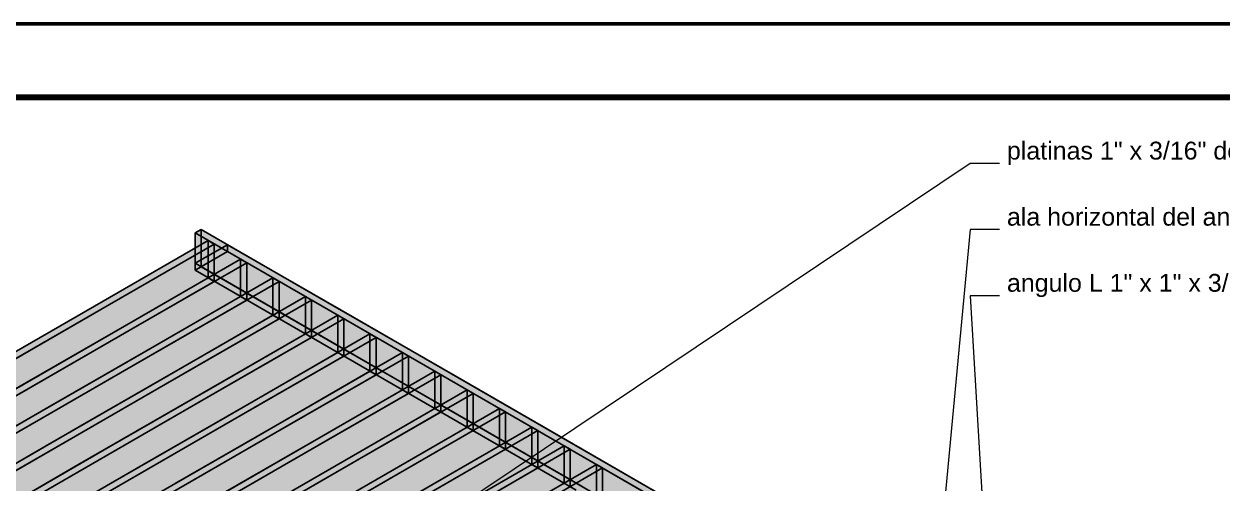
# Model space of a CAD drawing. Header units: metres. Extents: x 0 to 28.4, y 0 to 5.9.
# Drawn here: x 20.823 to 22.453, y 5.315 to 5.94 of the extents above; entities that cross this region are included whole.
import ezdxf

# ---------------------------------------------------------------- set-up
doc = ezdxf.new("R2010")
doc.units = ezdxf.units.M
doc.header["$LTSCALE"] = 0.25
doc.layers.add('ISO-ARISTAS', color=8, linetype='CONTINUOUS')
doc.layers.add('TEXTOS', color=7, linetype='CONTINUOUS')
doc.layers.add('ISO-CONCRETO-SUP', color=254, linetype='CONTINUOUS', true_color=0xe8e8e8)
doc.layers.add('LLAMADAS', color=30, linetype='CONTINUOUS', lineweight=18)
doc.layers.add('MARCO', color=7, linetype='CONTINUOUS', lineweight=50)
doc.styles.get("Standard").update_dxf_attribs({"font": 'arial.ttf'})

msp = doc.modelspace()

# ---------------------------------------------------------------- linework, layer by layer
at = {"layer": 'ISO-ARISTAS', "color": 250}
for p, q in [((21.056, 5.6554), (21.0643, 5.6602)), ((21.056, 5.6554), (21.0643, 5.6602)), ((21.056, 5.6046), (21.056, 5.6554)), ((21.2287, 5.5557), (21.056, 5.6554)), ((21.056, 5.6554), (21.056, 5.6046)), ((21.2287, 5.5557), (21.056, 5.6554)), ((21.0643, 5.6602), (21.0643, 5.6094)), ((21.2369, 5.5605), (21.0643, 5.6602)), ((21.0643, 5.6602), (21.0643, 5.6094)), ((21.0643, 5.6602), (21.2369, 5.5605)), ((20.9193, 5.5558), (21.0739, 5.6451)), ((20.9193, 5.5558), (21.0739, 5.6451)), ((20.9276, 5.5511), (21.0821, 5.6403)), ((21.0821, 5.6403), (20.9276, 5.5511)), ((21.056, 5.6141), (21.1, 5.6395)), ((21.056, 5.6141), (21.1, 5.6395)), ((21.0821, 5.6403), (21.0739, 5.6451)), ((21.0739, 5.6451), (21.0739, 5.5943)), ((21.0739, 5.6451), (21.0739, 5.5943)), ((21.0739, 5.6451), (21.0821, 5.6403)), ((21.0821, 5.5895), (21.0821, 5.6403)), ((21.0821, 5.6403), (21.0821, 5.5895)), ((21.1, 5.6395), (21.1, 5.63)), ((21.2727, 5.5398), (21.1, 5.6395)), ((21.1, 5.6395), (21.1, 5.63)), ((21.1, 5.6395), (21.2727, 5.5398)), ((21.1, 5.63), (21.056, 5.6046)), ((21.056, 5.6046), (21.1, 5.63)), ((21.1, 5.63), (21.2727, 5.5303)), ((21.1, 5.63), (21.2727, 5.5303)), ((20.9633, 5.5304), (21.1179, 5.6197)), ((20.9633, 5.5304), (21.1179, 5.6197)), ((20.9716, 5.5257), (21.1261, 5.6149)), ((21.1261, 5.6149), (20.9716, 5.5257)), ((21.056, 5.6046), (21.056, 5.6141)), ((21.2287, 5.5144), (21.056, 5.6141)), ((21.2287, 5.5144), (21.056, 5.6141)), ((21.056, 5.6141), (21.056, 5.6046)), ((21.0643, 5.6094), (21.056, 5.6046)), ((21.056, 5.6046), (21.0643, 5.6094)), ((21.0643, 5.6094), (21.2369, 5.5097)), ((21.0643, 5.6094), (21.2369, 5.5097)), ((21.1261, 5.6149), (21.1179, 5.6197)), ((21.1179, 5.6197), (21.1179, 5.5689)), ((21.1179, 5.6197), (21.1179, 5.5689)), ((21.1179, 5.6197), (21.1261, 5.6149)), ((21.1261, 5.5641), (21.1261, 5.6149)), ((21.1261, 5.6149), (21.1261, 5.5641)), ((20.9193, 5.505), (21.0739, 5.5943)), ((21.0739, 5.5943), (20.9193, 5.505)), ((21.0821, 5.5895), (20.9276, 5.5003)), ((21.0821, 5.5895), (20.9276, 5.5003)), ((21.0073, 5.505), (21.1619, 5.5943)), ((21.0073, 5.505), (21.1619, 5.5943)), ((21.0155, 5.5003), (21.1701, 5.5895)), ((21.1701, 5.5895), (21.0155, 5.5003)), ((21.2287, 5.5049), (21.056, 5.6046)), ((21.2287, 5.5049), (21.056, 5.6046)), ((21.056, 5.6046), (21.2287, 5.5049)), ((21.056, 5.6046), (21.2287, 5.5049)), ((21.0739, 5.5943), (21.0821, 5.5895)), ((21.0739, 5.5943), (21.0821, 5.5895)), ((21.1701, 5.5895), (21.1619, 5.5943)), ((21.1619, 5.5943), (21.1619, 5.5435)), ((21.1619, 5.5943), (21.1619, 5.5435)), ((21.1619, 5.5943), (21.1701, 5.5895)), ((21.1701, 5.5387), (21.1701, 5.5895)), ((21.1701, 5.5895), (21.1701, 5.5387)), ((20.9633, 5.4796), (21.1179, 5.5689)), ((21.1179, 5.5689), (20.9633, 5.4796)), ((21.1261, 5.5641), (20.9716, 5.4749)), ((21.1261, 5.5641), (20.9716, 5.4749)), ((21.0513, 5.4796), (21.2059, 5.5689)), ((21.0513, 5.4796), (21.2059, 5.5689)), ((21.0595, 5.4749), (21.2141, 5.5641)), ((21.2141, 5.5641), (21.0595, 5.4749)), ((21.1179, 5.5689), (21.1261, 5.5641)), ((21.1179, 5.5689), (21.1261, 5.5641)), ((21.2141, 5.5641), (21.2059, 5.5689)), ((21.2059, 5.5689), (21.2059, 5.5181)), ((21.2059, 5.5689), (21.2059, 5.5181)), ((21.2059, 5.5689), (21.2141, 5.5641)), ((21.2141, 5.5133), (21.2141, 5.5641)), ((21.2141, 5.5641), (21.2141, 5.5133)), ((21.4096, 5.4608), (21.2369, 5.5605)), ((21.2369, 5.5605), (21.4096, 5.4608)), ((20.7647, 5.4666), (20.9193, 5.5558)), ((20.7647, 5.4666), (20.9193, 5.5558)), ((20.773, 5.4618), (20.9276, 5.5511)), ((20.9276, 5.5511), (20.773, 5.4618)), ((21.0073, 5.4542), (21.1619, 5.5435)), ((21.1619, 5.5435), (21.0073, 5.4542)), ((21.0953, 5.4542), (21.2499, 5.5435)), ((21.0953, 5.4542), (21.2499, 5.5435)), ((21.1619, 5.5435), (21.1701, 5.5387)), ((21.1619, 5.5435), (21.1701, 5.5387)), ((21.4014, 5.456), (21.2287, 5.5557)), ((21.4014, 5.456), (21.2287, 5.5557)), ((21.2581, 5.5387), (21.2499, 5.5435)), ((21.2499, 5.5435), (21.2499, 5.4927)), ((21.2499, 5.5435), (21.2499, 5.4927)), ((21.2499, 5.5435), (21.2581, 5.5387)), ((21.4454, 5.4401), (21.2727, 5.5398)), ((21.2727, 5.5398), (21.4454, 5.4401)), ((20.8087, 5.4412), (20.9633, 5.5304)), ((20.8087, 5.4412), (20.9633, 5.5304)), ((20.817, 5.4364), (20.9716, 5.5257)), ((20.9716, 5.5257), (20.817, 5.4364)), ((21.1701, 5.5387), (21.0155, 5.4495)), ((21.1701, 5.5387), (21.0155, 5.4495)), ((21.1035, 5.4495), (21.2581, 5.5387)), ((21.2581, 5.5387), (21.1035, 5.4495)), ((21.2581, 5.4879), (21.2581, 5.5387)), ((21.2581, 5.5387), (21.2581, 5.4879)), ((21.2727, 5.5303), (21.4454, 5.4306)), ((21.2727, 5.5303), (21.4454, 5.4306)), ((21.0513, 5.4288), (21.2059, 5.5181)), ((21.2059, 5.5181), (21.0513, 5.4288)), ((21.2141, 5.5133), (21.0595, 5.4241)), ((21.2141, 5.5133), (21.0595, 5.4241)), ((21.1393, 5.4288), (21.2938, 5.5181)), ((21.1393, 5.4288), (21.2938, 5.5181)), ((21.1475, 5.4241), (21.3021, 5.5133)), ((21.3021, 5.5133), (21.1475, 5.4241)), ((21.2059, 5.5181), (21.2141, 5.5133)), ((21.2059, 5.5181), (21.2141, 5.5133)), ((21.4014, 5.4147), (21.2287, 5.5144)), ((21.4014, 5.4147), (21.2287, 5.5144)), ((21.2369, 5.5097), (21.4096, 5.41)), ((21.2369, 5.5097), (21.4096, 5.41)), ((21.3021, 5.5133), (21.2938, 5.5181)), ((21.2938, 5.5181), (21.2938, 5.4673)), ((21.2938, 5.5181), (21.2938, 5.4673)), ((21.2938, 5.5181), (21.3021, 5.5133)), ((21.3021, 5.4625), (21.3021, 5.5133)), ((21.3021, 5.5133), (21.3021, 5.4625)), ((20.7647, 5.4158), (20.9193, 5.505)), ((20.9193, 5.505), (20.7647, 5.4158)), ((20.9276, 5.5003), (20.773, 5.411)), ((20.9276, 5.5003), (20.773, 5.411)), ((20.8527, 5.4158), (21.0073, 5.505)), ((20.8527, 5.4158), (21.0073, 5.505)), ((20.861, 5.411), (21.0155, 5.5003)), ((21.0155, 5.5003), (20.861, 5.411)), ((21.0953, 5.4034), (21.2499, 5.4927)), ((21.2499, 5.4927), (21.0953, 5.4034)), ((21.1833, 5.4034), (21.3378, 5.4927)), ((21.1833, 5.4034), (21.3378, 5.4927)), ((21.4014, 5.4052), (21.2287, 5.5049)), ((21.4014, 5.4052), (21.2287, 5.5049)), ((21.2287, 5.5049), (21.4014, 5.4052)), ((21.2287, 5.5049), (21.4014, 5.4052)), ((21.2499, 5.4927), (21.2581, 5.4879)), ((21.2499, 5.4927), (21.2581, 5.4879)), ((21.3461, 5.4879), (21.3378, 5.4927)), ((21.3378, 5.4927), (21.3378, 5.4419)), ((21.3378, 5.4927), (21.3378, 5.4419)), ((21.3378, 5.4927), (21.3461, 5.4879)), ((20.8087, 5.3904), (20.9633, 5.4796)), ((20.9633, 5.4796), (20.8087, 5.3904)), ((20.9716, 5.4749), (20.817, 5.3856)), ((20.9716, 5.4749), (20.817, 5.3856)), ((20.8967, 5.3904), (21.0513, 5.4796)), ((20.8967, 5.3904), (21.0513, 5.4796)), ((20.905, 5.3856), (21.0595, 5.4749)), ((21.0595, 5.4749), (20.905, 5.3856)), ((21.2581, 5.4879), (21.1035, 5.3987)), ((21.2581, 5.4879), (21.1035, 5.3987)), ((21.1915, 5.3987), (21.3461, 5.4879)), ((21.3461, 5.4879), (21.1915, 5.3987)), ((21.3461, 5.4371), (21.3461, 5.4879)), ((21.3461, 5.4879), (21.3461, 5.4371)), ((21.1393, 5.378), (21.2938, 5.4673)), ((21.2938, 5.4673), (21.1393, 5.378)), ((21.3021, 5.4625), (21.1475, 5.3733)), ((21.3021, 5.4625), (21.1475, 5.3733)), ((21.2273, 5.378), (21.3818, 5.4673)), ((21.2273, 5.378), (21.3818, 5.4673)), ((21.2355, 5.3733), (21.3901, 5.4625)), ((21.3901, 5.4625), (21.2355, 5.3733)), ((21.2938, 5.4673), (21.3021, 5.4625)), ((21.2938, 5.4673), (21.3021, 5.4625)), ((21.3901, 5.4625), (21.3818, 5.4673)), ((21.3818, 5.4673), (21.3818, 5.4165)), ((21.3818, 5.4673), (21.3818, 5.4165)), ((21.3818, 5.4673), (21.3901, 5.4625)), ((21.3901, 5.4117), (21.3901, 5.4625)), ((21.3901, 5.4625), (21.3901, 5.4117)), ((21.5823, 5.3611), (21.4096, 5.4608)), ((21.4096, 5.4608), (21.5823, 5.3611)), ((20.8527, 5.365), (21.0073, 5.4542)), ((21.0073, 5.4542), (20.8527, 5.365)), ((21.0155, 5.4495), (20.861, 5.3602)), ((21.0155, 5.4495), (20.861, 5.3602)), ((20.9407, 5.365), (21.0953, 5.4542)), ((20.9407, 5.365), (21.0953, 5.4542)), ((20.949, 5.3602), (21.1035, 5.4495)), ((21.1035, 5.4495), (20.949, 5.3602)), ((21.1833, 5.3526), (21.3378, 5.4419)), ((21.3378, 5.4419), (21.1833, 5.3526)), ((21.2713, 5.3526), (21.4258, 5.4419)), ((21.2713, 5.3526), (21.4258, 5.4419)), ((21.3378, 5.4419), (21.3461, 5.4371)), ((21.3378, 5.4419), (21.3461, 5.4371)), ((21.5741, 5.3563), (21.4014, 5.456)), ((21.5741, 5.3563), (21.4014, 5.456)), ((21.4341, 5.4371), (21.4258, 5.4419)), ((21.4258, 5.4419), (21.4258, 5.3911)), ((21.4258, 5.4419), (21.4258, 5.3911)), ((21.4258, 5.4419), (21.4341, 5.4371)), ((20.8967, 5.3396), (21.0513, 5.4288)), ((21.0513, 5.4288), (20.8967, 5.3396)), ((20.9847, 5.3396), (21.1393, 5.4288)), ((20.9847, 5.3396), (21.1393, 5.4288)), ((21.3461, 5.4371), (21.1915, 5.3479)), ((21.3461, 5.4371), (21.1915, 5.3479)), ((21.2795, 5.3479), (21.4341, 5.4371)), ((21.4341, 5.4371), (21.2795, 5.3479)), ((21.4341, 5.3863), (21.4341, 5.4371)), ((21.4341, 5.4371), (21.4341, 5.3863)), ((21.6181, 5.3404), (21.4454, 5.4401)), ((21.4454, 5.4401), (21.6181, 5.3404)), ((21.4454, 5.4306), (21.6181, 5.3309)), ((21.4454, 5.4306), (21.6181, 5.3309)), ((20.6982, 5.3266), (20.8527, 5.4158)), ((20.6982, 5.3266), (20.8527, 5.4158)), ((20.7064, 5.3218), (20.861, 5.411)), ((20.861, 5.411), (20.7064, 5.3218)), ((21.0595, 5.4241), (20.905, 5.3348)), ((21.0595, 5.4241), (20.905, 5.3348)), ((20.993, 5.3348), (21.1475, 5.4241)), ((21.1475, 5.4241), (20.993, 5.3348)), ((21.2273, 5.3272), (21.3818, 5.4165)), ((21.3818, 5.4165), (21.2273, 5.3272)), ((21.3901, 5.4117), (21.2355, 5.3225)), ((21.3901, 5.4117), (21.2355, 5.3225)), ((21.3153, 5.3272), (21.4698, 5.4165)), ((21.3153, 5.3272), (21.4698, 5.4165)), ((21.3235, 5.3225), (21.4781, 5.4117)), ((21.4781, 5.4117), (21.3235, 5.3225)), ((21.3818, 5.4165), (21.3901, 5.4117)), ((21.3818, 5.4165), (21.3901, 5.4117)), ((21.5741, 5.315), (21.4014, 5.4147)), ((21.5741, 5.315), (21.4014, 5.4147)), ((21.4096, 5.41), (21.5823, 5.3103)), ((21.4096, 5.41), (21.5823, 5.3103)), ((21.4781, 5.4117), (21.4698, 5.4165)), ((21.4698, 5.4165), (21.4698, 5.3657)), ((21.4698, 5.4165), (21.4698, 5.3657)), ((21.4698, 5.4165), (21.4781, 5.4117)), ((21.4781, 5.3609), (21.4781, 5.4117)), ((21.4781, 5.4117), (21.4781, 5.3609)), ((20.9407, 5.3142), (21.0953, 5.4034)), ((21.0953, 5.4034), (20.9407, 5.3142)), ((21.1035, 5.3987), (20.949, 5.3094)), ((21.1035, 5.3987), (20.949, 5.3094)), ((21.0287, 5.3142), (21.1833, 5.4034)), ((21.0287, 5.3142), (21.1833, 5.4034)), ((21.037, 5.3094), (21.1915, 5.3987)), ((21.1915, 5.3987), (21.037, 5.3094)), ((21.5741, 5.3055), (21.4014, 5.4052)), ((21.5741, 5.3055), (21.4014, 5.4052)), ((21.4014, 5.4052), (21.5741, 5.3055)), ((21.4014, 5.4052), (21.5741, 5.3055)), ((20.7422, 5.3012), (20.8967, 5.3904)), ((20.7422, 5.3012), (20.8967, 5.3904)), ((20.7504, 5.2964), (20.905, 5.3856)), ((20.905, 5.3856), (20.7504, 5.2964)), ((20.9847, 5.2888), (21.1393, 5.378)), ((21.1393, 5.378), (20.9847, 5.2888)), ((21.0727, 5.2888), (21.2273, 5.378)), ((21.0727, 5.2888), (21.2273, 5.378)), ((21.2713, 5.3018), (21.4258, 5.3911)), ((21.4258, 5.3911), (21.2713, 5.3018)), ((21.4341, 5.3863), (21.2795, 5.2971)), ((21.4341, 5.3863), (21.2795, 5.2971)), ((21.3593, 5.3018), (21.5138, 5.3911)), ((21.3593, 5.3018), (21.5138, 5.3911)), ((21.3675, 5.2971), (21.5221, 5.3863)), ((21.5221, 5.3863), (21.3675, 5.2971)), ((21.4258, 5.3911), (21.4341, 5.3863)), ((21.4258, 5.3911), (21.4341, 5.3863)), ((21.5221, 5.3863), (21.5138, 5.3911)), ((21.5138, 5.3911), (21.5138, 5.3403)), ((21.5138, 5.3911), (21.5138, 5.3403)), ((21.5138, 5.3911), (21.5221, 5.3863)), ((21.5221, 5.3355), (21.5221, 5.3863)), ((21.5221, 5.3863), (21.5221, 5.3355)), ((20.6982, 5.2758), (20.8527, 5.365)), ((20.8527, 5.365), (20.6982, 5.2758)), ((20.7862, 5.2758), (20.9407, 5.365)), ((20.7862, 5.2758), (20.9407, 5.365)), ((21.1475, 5.3733), (20.993, 5.284)), ((21.1475, 5.3733), (20.993, 5.284)), ((21.0809, 5.284), (21.2355, 5.3733)), ((21.2355, 5.3733), (21.0809, 5.284)), ((21.3153, 5.2764), (21.4698, 5.3657)), ((21.4698, 5.3657), (21.3153, 5.2764)), ((21.4781, 5.3609), (21.3235, 5.2717)), ((21.4781, 5.3609), (21.3235, 5.2717)), ((21.4032, 5.2764), (21.5578, 5.3657)), ((21.4032, 5.2764), (21.5578, 5.3657)), ((21.4115, 5.2717), (21.5661, 5.3609)), ((21.5661, 5.3609), (21.4115, 5.2717)), ((21.4698, 5.3657), (21.4781, 5.3609)), ((21.4698, 5.3657), (21.4781, 5.3609)), ((21.5661, 5.3609), (21.5578, 5.3657)), ((21.5578, 5.3657), (21.5578, 5.3149)), ((21.5578, 5.3657), (21.5578, 5.3149)), ((21.5578, 5.3657), (21.5661, 5.3609)), ((21.5661, 5.3101), (21.5661, 5.3609)), ((21.5661, 5.3609), (21.5661, 5.3101)), ((21.755, 5.2614), (21.5823, 5.3611)), ((21.5823, 5.3611), (21.755, 5.2614)), ((20.861, 5.3602), (20.7064, 5.271)), ((20.861, 5.3602), (20.7064, 5.271)), ((20.7944, 5.271), (20.949, 5.3602)), ((20.949, 5.3602), (20.7944, 5.271)), ((21.0287, 5.2634), (21.1833, 5.3526)), ((21.1833, 5.3526), (21.0287, 5.2634)), ((21.1915, 5.3479), (21.037, 5.2586)), ((21.1915, 5.3479), (21.037, 5.2586)), ((21.1167, 5.2634), (21.2713, 5.3526)), ((21.1167, 5.2634), (21.2713, 5.3526)), ((21.1249, 5.2586), (21.2795, 5.3479)), ((21.2795, 5.3479), (21.1249, 5.2586)), ((21.7467, 5.2566), (21.5741, 5.3563)), ((21.7467, 5.2566), (21.5741, 5.3563)), ((20.7422, 5.2504), (20.8967, 5.3396)), ((20.8967, 5.3396), (20.7422, 5.2504)), ((20.905, 5.3348), (20.7504, 5.2456)), ((20.905, 5.3348), (20.7504, 5.2456)), ((20.8301, 5.2504), (20.9847, 5.3396)), ((20.8301, 5.2504), (20.9847, 5.3396)), ((20.8384, 5.2456), (20.993, 5.3348)), ((20.993, 5.3348), (20.8384, 5.2456)), ((21.3593, 5.251), (21.5138, 5.3403)), ((21.5138, 5.3403), (21.3593, 5.251)), ((21.5221, 5.3355), (21.3675, 5.2463)), ((21.5221, 5.3355), (21.3675, 5.2463)), ((21.4472, 5.251), (21.6018, 5.3403)), ((21.4472, 5.251), (21.6018, 5.3403)), ((21.4555, 5.2463), (21.6101, 5.3355)), ((21.6101, 5.3355), (21.4555, 5.2463)), ((21.5138, 5.3403), (21.5221, 5.3355)), ((21.5138, 5.3403), (21.5221, 5.3355)), ((21.6101, 5.3355), (21.6018, 5.3403)), ((21.6018, 5.3403), (21.6018, 5.2895)), ((21.6018, 5.3403), (21.6018, 5.2895)), ((21.6018, 5.3403), (21.6101, 5.3355)), ((21.6101, 5.2847), (21.6101, 5.3355)), ((21.6101, 5.3355), (21.6101, 5.2847)), ((21.7907, 5.2407), (21.6181, 5.3404)), ((21.6181, 5.3404), (21.7907, 5.2407)), ((21.6181, 5.3309), (21.7907, 5.2312)), ((21.6181, 5.3309), (21.7907, 5.2312)), ((21.0727, 5.238), (21.2273, 5.3272)), ((21.2273, 5.3272), (21.0727, 5.238)), ((21.2355, 5.3225), (21.0809, 5.2332)), ((21.2355, 5.3225), (21.0809, 5.2332)), ((21.1607, 5.238), (21.3153, 5.3272)), ((21.1607, 5.238), (21.3153, 5.3272)), ((21.1689, 5.2332), (21.3235, 5.3225)), ((21.3235, 5.3225), (21.1689, 5.2332)), ((21.7467, 5.2153), (21.5741, 5.315)), ((21.7467, 5.2153), (21.5741, 5.315))]:
    msp.add_line(p, q, dxfattribs=at)
at = {"layer": 'ISO-CONCRETO-SUP', "true_color": 0x424b57}
for points in [[(21.0643, 5.6094), (21.056, 5.6046), (21.0643, 5.6602), (21.056, 5.6554)], [(21.0739, 5.5943), (20.9193, 5.505), (21.0739, 5.6451), (20.9193, 5.5558)], [(21.0821, 5.5895), (20.9276, 5.5003), (21.0821, 5.6403), (20.9276, 5.5511)], [(21.1, 5.63), (21.056, 5.6046), (21.1, 5.6395), (21.056, 5.6141)], [(21.1179, 5.5689), (20.9633, 5.4796), (21.1179, 5.6197), (20.9633, 5.5304)], [(21.1261, 5.5641), (20.9716, 5.4749), (21.1261, 5.6149), (20.9716, 5.5257)], [(21.1619, 5.5435), (21.0073, 5.4542), (21.1619, 5.5943), (21.0073, 5.505)], [(21.1701, 5.5387), (21.0155, 5.4495), (21.1701, 5.5895), (21.0155, 5.5003)], [(21.2059, 5.5181), (21.0513, 5.4288), (21.2059, 5.5689), (21.0513, 5.4796)], [(21.2141, 5.5133), (21.0595, 5.4241), (21.2141, 5.5641), (21.0595, 5.4749)], [(20.9193, 5.505), (20.7647, 5.4158), (20.9193, 5.5558), (20.7647, 5.4666)], [(20.9276, 5.5003), (20.773, 5.411), (20.9276, 5.5511), (20.773, 5.4618)], [(21.2499, 5.4927), (21.0953, 5.4034), (21.2499, 5.5435), (21.0953, 5.4542)], [(20.9633, 5.4796), (20.8087, 5.3904), (20.9633, 5.5304), (20.8087, 5.4412)], [(20.9716, 5.4749), (20.817, 5.3856), (20.9716, 5.5257), (20.817, 5.4364)], [(21.2581, 5.4879), (21.1035, 5.3987), (21.2581, 5.5387), (21.1035, 5.4495)], [(21.2938, 5.4673), (21.1393, 5.378), (21.2938, 5.5181), (21.1393, 5.4288)], [(21.3021, 5.4625), (21.1475, 5.3733), (21.3021, 5.5133), (21.1475, 5.4241)], [(21.0073, 5.4542), (20.8527, 5.365), (21.0073, 5.505), (20.8527, 5.4158)], [(21.0155, 5.4495), (20.861, 5.3602), (21.0155, 5.5003), (20.861, 5.411)], [(21.3378, 5.4419), (21.1833, 5.3526), (21.3378, 5.4927), (21.1833, 5.4034)], [(21.0513, 5.4288), (20.8967, 5.3396), (21.0513, 5.4796), (20.8967, 5.3904)], [(21.0595, 5.4241), (20.905, 5.3348), (21.0595, 5.4749), (20.905, 5.3856)], [(21.3461, 5.4371), (21.1915, 5.3479), (21.3461, 5.4879), (21.1915, 5.3987)], [(21.3818, 5.4165), (21.2273, 5.3272), (21.3818, 5.4673), (21.2273, 5.378)], [(21.3901, 5.4117), (21.2355, 5.3225), (21.3901, 5.4625), (21.2355, 5.3733)], [(21.0953, 5.4034), (20.9407, 5.3142), (21.0953, 5.4542), (20.9407, 5.365)], [(21.1035, 5.3987), (20.949, 5.3094), (21.1035, 5.4495), (20.949, 5.3602)], [(21.4258, 5.3911), (21.2713, 5.3018), (21.4258, 5.4419), (21.2713, 5.3526)], [(21.1393, 5.378), (20.9847, 5.2888), (21.1393, 5.4288), (20.9847, 5.3396)], [(21.4341, 5.3863), (21.2795, 5.2971), (21.4341, 5.4371), (21.2795, 5.3479)], [(20.8527, 5.365), (20.6982, 5.2758), (20.8527, 5.4158), (20.6982, 5.3266)], [(20.861, 5.3602), (20.7064, 5.271), (20.861, 5.411), (20.7064, 5.3218)], [(21.1475, 5.3733), (20.993, 5.284), (21.1475, 5.4241), (20.993, 5.3348)], [(21.4698, 5.3657), (21.3153, 5.2764), (21.4698, 5.4165), (21.3153, 5.3272)], [(21.4781, 5.3609), (21.3235, 5.2717), (21.4781, 5.4117), (21.3235, 5.3225)], [(21.1833, 5.3526), (21.0287, 5.2634), (21.1833, 5.4034), (21.0287, 5.3142)], [(21.1915, 5.3479), (21.037, 5.2586), (21.1915, 5.3987), (21.037, 5.3094)], [(20.8967, 5.3396), (20.7422, 5.2504), (20.8967, 5.3904), (20.7422, 5.3012)], [(20.905, 5.3348), (20.7504, 5.2456), (20.905, 5.3856), (20.7504, 5.2964)], [(21.2273, 5.3272), (21.0727, 5.238), (21.2273, 5.378), (21.0727, 5.2888)], [(21.5138, 5.3403), (21.3593, 5.251), (21.5138, 5.3911), (21.3593, 5.3018)], [(21.5221, 5.3355), (21.3675, 5.2463), (21.5221, 5.3863), (21.3675, 5.2971)], [(20.9407, 5.3142), (20.7862, 5.225), (20.9407, 5.365), (20.7862, 5.2758)], [(21.2355, 5.3225), (21.0809, 5.2332), (21.2355, 5.3733), (21.0809, 5.284)], [(21.5578, 5.3149), (21.4032, 5.2256), (21.5578, 5.3657), (21.4032, 5.2764)], [(21.5661, 5.3101), (21.4115, 5.2209), (21.5661, 5.3609), (21.4115, 5.2717)], [(20.949, 5.3094), (20.7944, 5.2202), (20.949, 5.3602), (20.7944, 5.271)], [(21.2713, 5.3018), (21.1167, 5.2126), (21.2713, 5.3526), (21.1167, 5.2634)], [(21.2795, 5.2971), (21.1249, 5.2078), (21.2795, 5.3479), (21.1249, 5.2586)], [(20.9847, 5.2888), (20.8301, 5.1996), (20.9847, 5.3396), (20.8301, 5.2504)], [(20.993, 5.284), (20.8384, 5.1948), (20.993, 5.3348), (20.8384, 5.2456)], [(21.6018, 5.2895), (21.4472, 5.2002), (21.6018, 5.3403), (21.4472, 5.251)], [(21.6101, 5.2847), (21.4555, 5.1955), (21.6101, 5.3355), (21.4555, 5.2463)], [(21.3153, 5.2764), (21.1607, 5.1872), (21.3153, 5.3272), (21.1607, 5.238)], [(21.3235, 5.2717), (21.1689, 5.1824), (21.3235, 5.3225), (21.1689, 5.2332)]]:
    msp.add_solid(points, dxfattribs=at)
at = {"layer": 'ISO-CONCRETO-SUP', "true_color": 0x525d6b}
for points in [[(21.0643, 5.6602), (21.2369, 5.5605), (21.056, 5.6554), (21.2287, 5.5557)], [(21.0739, 5.6451), (21.0821, 5.6403), (20.9193, 5.5558), (20.9276, 5.5511)], [(21.1, 5.6395), (21.2727, 5.5398), (21.056, 5.6141), (21.2287, 5.5144)], [(21.1, 5.63), (21.2727, 5.5303), (21.056, 5.6046), (21.2287, 5.5049)], [(21.1179, 5.6197), (21.1261, 5.6149), (20.9633, 5.5304), (20.9716, 5.5257)], [(21.0643, 5.6094), (21.2369, 5.5097), (21.056, 5.6046), (21.2287, 5.5049)], [(21.0739, 5.5943), (21.0821, 5.5895), (20.9193, 5.505), (20.9276, 5.5003)], [(21.1619, 5.5943), (21.1701, 5.5895), (21.0073, 5.505), (21.0155, 5.5003)], [(21.1179, 5.5689), (21.1261, 5.5641), (20.9633, 5.4796), (20.9716, 5.4749)], [(21.2059, 5.5689), (21.2141, 5.5641), (21.0513, 5.4796), (21.0595, 5.4749)], [(21.2369, 5.5605), (21.4096, 5.4608), (21.2287, 5.5557), (21.4014, 5.456)], [(20.9193, 5.5558), (20.9276, 5.5511), (20.7647, 5.4666), (20.773, 5.4618)], [(21.1619, 5.5435), (21.1701, 5.5387), (21.0073, 5.4542), (21.0155, 5.4495)], [(21.2499, 5.5435), (21.2581, 5.5387), (21.0953, 5.4542), (21.1035, 5.4495)], [(21.2727, 5.5398), (21.4454, 5.4401), (21.2287, 5.5144), (21.4014, 5.4147)], [(20.9633, 5.5304), (20.9716, 5.5257), (20.8087, 5.4412), (20.817, 5.4364)], [(21.2727, 5.5303), (21.4454, 5.4306), (21.2287, 5.5049), (21.4014, 5.4052)], [(21.2059, 5.5181), (21.2141, 5.5133), (21.0513, 5.4288), (21.0595, 5.4241)], [(21.2938, 5.5181), (21.3021, 5.5133), (21.1393, 5.4288), (21.1475, 5.4241)], [(21.2369, 5.5097), (21.4096, 5.41), (21.2287, 5.5049), (21.4014, 5.4052)], [(20.9193, 5.505), (20.9276, 5.5003), (20.7647, 5.4158), (20.773, 5.411)], [(21.0073, 5.505), (21.0155, 5.5003), (20.8527, 5.4158), (20.861, 5.411)], [(21.2499, 5.4927), (21.2581, 5.4879), (21.0953, 5.4034), (21.1035, 5.3987)], [(21.3378, 5.4927), (21.3461, 5.4879), (21.1833, 5.4034), (21.1915, 5.3987)], [(20.9633, 5.4796), (20.9716, 5.4749), (20.8087, 5.3904), (20.817, 5.3856)], [(21.0513, 5.4796), (21.0595, 5.4749), (20.8967, 5.3904), (20.905, 5.3856)], [(21.2938, 5.4673), (21.3021, 5.4625), (21.1393, 5.378), (21.1475, 5.3733)], [(21.3818, 5.4673), (21.3901, 5.4625), (21.2273, 5.378), (21.2355, 5.3733)], [(21.4096, 5.4608), (21.5823, 5.3611), (21.4014, 5.456), (21.5741, 5.3563)], [(21.0073, 5.4542), (21.0155, 5.4495), (20.8527, 5.365), (20.861, 5.3602)], [(21.0953, 5.4542), (21.1035, 5.4495), (20.9407, 5.365), (20.949, 5.3602)], [(21.3378, 5.4419), (21.3461, 5.4371), (21.1833, 5.3526), (21.1915, 5.3479)], [(21.4258, 5.4419), (21.4341, 5.4371), (21.2713, 5.3526), (21.2795, 5.3479)], [(21.0513, 5.4288), (21.0595, 5.4241), (20.8967, 5.3396), (20.905, 5.3348)], [(21.1393, 5.4288), (21.1475, 5.4241), (20.9847, 5.3396), (20.993, 5.3348)], [(21.4454, 5.4401), (21.6181, 5.3404), (21.4014, 5.4147), (21.5741, 5.315)], [(21.4454, 5.4306), (21.6181, 5.3309), (21.4014, 5.4052), (21.5741, 5.3055)], [(20.8527, 5.4158), (20.861, 5.411), (20.6982, 5.3266), (20.7064, 5.3218)], [(21.3818, 5.4165), (21.3901, 5.4117), (21.2273, 5.3272), (21.2355, 5.3225)], [(21.4698, 5.4165), (21.4781, 5.4117), (21.3153, 5.3272), (21.3235, 5.3225)], [(21.4096, 5.41), (21.5823, 5.3103), (21.4014, 5.4052), (21.5741, 5.3055)], [(21.0953, 5.4034), (21.1035, 5.3987), (20.9407, 5.3142), (20.949, 5.3094)], [(21.1833, 5.4034), (21.1915, 5.3987), (21.0287, 5.3142), (21.037, 5.3094)], [(20.8967, 5.3904), (20.905, 5.3856), (20.7422, 5.3012), (20.7504, 5.2964)], [(21.1393, 5.378), (21.1475, 5.3733), (20.9847, 5.2888), (20.993, 5.284)], [(21.2273, 5.378), (21.2355, 5.3733), (21.0727, 5.2888), (21.0809, 5.284)], [(21.4258, 5.3911), (21.4341, 5.3863), (21.2713, 5.3018), (21.2795, 5.2971)], [(21.5138, 5.3911), (21.5221, 5.3863), (21.3593, 5.3018), (21.3675, 5.2971)], [(20.8527, 5.365), (20.861, 5.3602), (20.6982, 5.2758), (20.7064, 5.271)], [(20.9407, 5.365), (20.949, 5.3602), (20.7862, 5.2758), (20.7944, 5.271)], [(21.4698, 5.3657), (21.4781, 5.3609), (21.3153, 5.2764), (21.3235, 5.2717)], [(21.5578, 5.3657), (21.5661, 5.3609), (21.4032, 5.2764), (21.4115, 5.2717)], [(21.5823, 5.3611), (21.755, 5.2614), (21.5741, 5.3563), (21.7467, 5.2566)], [(21.1833, 5.3526), (21.1915, 5.3479), (21.0287, 5.2634), (21.037, 5.2586)], [(21.2713, 5.3526), (21.2795, 5.3479), (21.1167, 5.2634), (21.1249, 5.2586)], [(20.8967, 5.3396), (20.905, 5.3348), (20.7422, 5.2504), (20.7504, 5.2456)], [(20.9847, 5.3396), (20.993, 5.3348), (20.8301, 5.2504), (20.8384, 5.2456)], [(21.5138, 5.3403), (21.5221, 5.3355), (21.3593, 5.251), (21.3675, 5.2463)], [(21.6018, 5.3403), (21.6101, 5.3355), (21.4472, 5.251), (21.4555, 5.2463)], [(21.6181, 5.3404), (21.7907, 5.2407), (21.5741, 5.315), (21.7467, 5.2153)], [(21.6181, 5.3309), (21.7907, 5.2312), (21.5741, 5.3055), (21.7467, 5.2058)], [(21.2273, 5.3272), (21.2355, 5.3225), (21.0727, 5.238), (21.0809, 5.2332)], [(21.3153, 5.3272), (21.3235, 5.3225), (21.1607, 5.238), (21.1689, 5.2332)]]:
    msp.add_solid(points, dxfattribs=at)
at = {"layer": 'ISO-CONCRETO-SUP', "true_color": 0x4a5461}
for points in [[(21.056, 5.6046), (21.2287, 5.5049), (21.056, 5.6554), (21.2287, 5.5557)], [(21.0643, 5.6094), (21.2369, 5.5097), (21.0643, 5.6602), (21.2369, 5.5605)], [(21.0739, 5.5943), (21.0821, 5.5895), (21.0739, 5.6451), (21.0821, 5.6403)], [(21.1, 5.63), (21.2727, 5.5303), (21.1, 5.6395), (21.2727, 5.5398)], [(21.056, 5.6046), (21.2287, 5.5049), (21.056, 5.6141), (21.2287, 5.5144)], [(21.1179, 5.5689), (21.1261, 5.5641), (21.1179, 5.6197), (21.1261, 5.6149)], [(21.1619, 5.5435), (21.1701, 5.5387), (21.1619, 5.5943), (21.1701, 5.5895)], [(21.2059, 5.5181), (21.2141, 5.5133), (21.2059, 5.5689), (21.2141, 5.5641)], [(21.2369, 5.5097), (21.4096, 5.41), (21.2369, 5.5605), (21.4096, 5.4608)], [(21.2287, 5.5049), (21.4014, 5.4052), (21.2287, 5.5557), (21.4014, 5.456)], [(21.2499, 5.4927), (21.2581, 5.4879), (21.2499, 5.5435), (21.2581, 5.5387)], [(21.2727, 5.5303), (21.4454, 5.4306), (21.2727, 5.5398), (21.4454, 5.4401)], [(21.2287, 5.5049), (21.4014, 5.4052), (21.2287, 5.5144), (21.4014, 5.4147)], [(21.2938, 5.4673), (21.3021, 5.4625), (21.2938, 5.5181), (21.3021, 5.5133)], [(21.3378, 5.4419), (21.3461, 5.4371), (21.3378, 5.4927), (21.3461, 5.4879)], [(21.3818, 5.4165), (21.3901, 5.4117), (21.3818, 5.4673), (21.3901, 5.4625)], [(21.4096, 5.41), (21.5823, 5.3103), (21.4096, 5.4608), (21.5823, 5.3611)], [(21.4014, 5.4052), (21.5741, 5.3055), (21.4014, 5.456), (21.5741, 5.3563)], [(21.4258, 5.3911), (21.4341, 5.3863), (21.4258, 5.4419), (21.4341, 5.4371)], [(21.4454, 5.4306), (21.6181, 5.3309), (21.4454, 5.4401), (21.6181, 5.3404)], [(21.4014, 5.4052), (21.5741, 5.3055), (21.4014, 5.4147), (21.5741, 5.315)], [(21.4698, 5.3657), (21.4781, 5.3609), (21.4698, 5.4165), (21.4781, 5.4117)], [(21.5138, 5.3403), (21.5221, 5.3355), (21.5138, 5.3911), (21.5221, 5.3863)], [(21.5578, 5.3149), (21.5661, 5.3101), (21.5578, 5.3657), (21.5661, 5.3609)], [(21.5823, 5.3103), (21.755, 5.2106), (21.5823, 5.3611), (21.755, 5.2614)], [(21.5741, 5.3055), (21.7467, 5.2058), (21.5741, 5.3563), (21.7467, 5.2566)], [(21.6018, 5.2895), (21.6101, 5.2847), (21.6018, 5.3403), (21.6101, 5.3355)], [(21.6181, 5.3309), (21.7907, 5.2312), (21.6181, 5.3404), (21.7907, 5.2407)], [(21.5741, 5.3055), (21.7467, 5.2058), (21.5741, 5.315), (21.7467, 5.2153)]]:
    msp.add_solid(points, dxfattribs=at)
at = {"layer": 'LLAMADAS'}
for p, q in [((22.11, 5.75), (21.1892, 5.1323)), ((22.15, 5.75), (22.11, 5.75)), ((22.11, 5.66), (21.966, 4.136)), ((22.15, 5.66), (22.11, 5.66)), ((22.15, 5.57), (22.11, 5.57)), ((22.11, 5.57), (22.1392, 5.0808))]:
    msp.add_line(p, q, dxfattribs=at)
at = {"layer": 'MARCO'}
msp.add_lwpolyline([(20, 0), (28.41, 0), (28.41, 5.94), (20, 5.94)], close=True, dxfattribs=at)
at = {"layer": 'MARCO', "const_width": 0.008}
msp.add_lwpolyline([(20.25, 0.1), (28.31, 0.1), (28.31, 5.84), (20.25, 5.84)], close=True, dxfattribs=at)

# ---------------------------------------------------------------- texts
at = {"layer": 'TEXTOS'}
for s, p in [('platinas 1" x 3/16" de canto @1" entre ejes (39 por modulo)', (22.16, 5.7554)), ('ala horizontal del angulo: apoyo en el rebaje', (22.16, 5.6654)), ('angulo L 1" x 1" x 3/16" (2 por modulo, L = 1.00 m)', (22.16, 5.5754))]:
    msp.add_text(s, height=0.0243, dxfattribs=at).set_placement(p)

doc.saveas('drawing.dxf')
